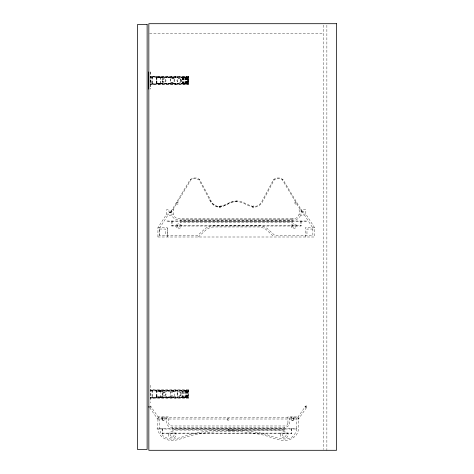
<?xml version="1.0" encoding="UTF-8"?>
<svg xmlns="http://www.w3.org/2000/svg" width="474" height="474" viewBox="0 0 474 474"><rect width="100%" height="100%" fill="white"/><g stroke="black" fill="none" stroke-linecap="round" stroke-linejoin="round"><path stroke-width="0.36" stroke-dasharray="2.37 1.78" d="M157.931 237L314.57 237L314.57 227.68L305.831 214.106L305.831 209.549L303.556 209.549C305.315 213.667 299.527 213.667 301.28 209.549L299.005 209.549C300.569 214.343 297.512 219.646 292.209 218.662M162.404 420.284C160.822 417.701 166.41 419.087 163.506 420.521M301.28 211.831L302.418 210.918L303.556 211.831M293.453 420.254C287.991 421.007 295.385 416.119 293.216 420.426M296.789 428.697C292.494 448.463 270.399 433.935 258.407 432.697A139.374 139.374 0 0 0 245.562 430.795L241.225 430.422A141.442 141.442 0 0 0 228.213 430.114A141.442 141.442 0 0 0 215.202 430.422L210.865 430.795A139.374 139.374 0 0 0 198.019 432.691C189.304 433.793 181.346 438.118 172.72 439.25C168.43 439.173 164.069 437.49 161.403 434.018C158.275 429.379 160.159 423.466 159.637 418.269L166.783 418.269C165.924 421.901 166.724 427.37 171.452 427.347L284.981 427.347C289.703 427.37 290.503 421.901 289.644 418.269L296.789 418.269L296.771 429.006L157.09 429.006L157.09 428.549L296.771 428.549M236.722 200.988L236.621 201.604C227.68 201.527 219.184 213.004 211.327 202.943L198.997 179.847L196.449 178.633L193.481 178.633L190.933 179.847L171.078 212.844L170.273 212.69L190.341 179.391L193.262 177.999L196.669 177.999L199.595 179.391L211.991 202.588C219.456 212.287 228.065 200.407 236.727 200.976C245.283 200.591 253.845 212.21 261.233 202.588L273.628 179.391L276.549 177.999L279.962 177.999L282.883 179.391L302.951 212.69L302.145 212.844L282.291 179.847L279.743 178.633L276.775 178.633L274.227 179.847L261.897 202.943C254.046 212.998 245.556 201.545 236.621 201.604L236.502 200.988M162.523 79.579L162.523 81.285L164.223 82.138M165.811 81.368L165.811 79.662L164.111 78.808L163.133 79.034M177.389 79.448L177.086 80.432L177.389 81.415L179.35 82.399M181.198 81.492L181.501 80.515L181.198 79.531L179.237 78.548L178.106 78.808M185.583 83.436L187.704 77.588L187.704 83.436M185.695 397.313L187.817 391.465M169.603 212.619L168.987 212.068L168.945 209.549L166.67 209.549L166.67 214.106L157.931 227.68L157.943 237M157.658 419.01L158.654 417.647L297.512 417.647L305.718 405.981L307.205 406.651L298.507 419.01L157.658 419.01L148.96 406.651M170.889 212.471L171.221 209.549L173.496 209.549C171.938 214.343 174.995 219.646 180.298 218.662L294.17 218.662M164.194 420.065L162.914 420.485M198.274 237L206.741 229.232L210.272 227.538A14.036 14.036 0 0 1 214.319 226.951L258.188 226.951A14.036 14.036 0 0 1 262.235 227.538L265.766 229.232L274.233 237M165.094 81.99L165.924 81.285L165.924 79.579L164.223 78.725L162.41 79.662L162.149 80.515L163.133 81.99L165.207 81.907M180.369 82.215L181.305 81.415L181.613 80.432L181.305 79.448L179.35 78.465L177.282 79.531L176.974 80.515L177.282 81.492L178.106 82.215L179.237 82.476L180.481 82.132M282.291 179.847L282.883 179.391M198.997 179.847L199.595 179.391M149.897 406.23L150.448 405.981L158.654 417.647M170.379 212.708C173.283 211.7 168.377 209.668 169.188 212.287M170.741 212.619L170.083 212.737M149.974 407.77L151.111 406.858L149.974 405.951M292.944 420.485L291.842 420.254M228.213 429.296L228.213 430.114L233.836 430.114M149.577 33.37L323.458 33.37M150.495 77.019L188.504 77.019M150.382 77.102L188.391 77.102L188.391 83.928L150.382 83.928M156.408 77.505L188.522 77.505M156.296 77.588L188.409 77.588M156.408 83.359L188.522 83.359M156.296 83.436L188.409 83.436M150.495 83.845L188.504 83.845M166.67 214.106L173.496 214.106M299.005 214.106L305.831 214.106M171.624 225.565L301.15 225.565M157.931 227.68L167.251 227.68L167.251 237L167.239 227.68M314.57 227.68L305.262 227.68L305.262 237M159.637 229.049L165.544 229.049L165.533 235.631M312.864 229.049L306.968 229.049L306.968 235.631M150.495 390.333L188.504 390.333L188.504 397.805L150.495 397.805M150.276 390.487L188.628 390.487M156.408 390.819L188.522 390.819M150.495 390.979L188.504 390.979M156.408 391.465L188.522 391.465M170.314 392.442L174.201 392.442M170.314 395.695L174.201 395.695M156.408 396.667L188.522 396.667M150.495 397.159L188.504 397.159M156.408 397.313L188.522 397.313M150.276 397.645L188.628 397.645M284.299 429.296L172.246 429.296L172.246 430.084L284.299 430.084L284.299 429.077M228.213 430.114L284.299 430.114M162.167 433.106L291.694 433.106M169.787 212.708L170.172 212.737M169.882 212.708L169.277 212.471M162.641 420.426L162.114 419.846M273.628 179.391L274.227 179.847M190.341 179.391L190.933 179.847M297.512 417.647L298.507 419.01M209.632 199.761C211.991 204.614 217.181 207.825 222.614 206.445C227.135 204.359 231.282 201.035 236.55 201.284L236.55 200.976M185.695 77.505L187.817 83.359L187.817 77.505M185.695 390.819L187.817 396.667M326.87 25.181L326.87 450.3M323.458 25.081L323.458 449.559M301.15 221.008L301.15 226.021L171.624 226.021L171.624 221.008M300.64 221.008L300.64 226.021M293.785 416.907L293.785 419.638M291.694 428.549L291.694 433.556L162.167 433.556L162.167 428.549M291.51 416.907L291.51 419.638M291.184 428.549L291.184 433.556M284.299 427.347L284.299 428.383L172.246 428.383L172.246 427.347M188.107 77.505L188.107 83.359M188.107 391.465L188.107 397.313M188 77.588L188 83.436M187.817 390.819L187.817 397.313M187.372 77.505L187.372 83.359M187.372 390.819L187.372 397.313M187.26 77.588L187.26 83.436M186.88 77.505L186.88 83.359M186.88 391.465L186.88 397.313M186.703 76.533L186.703 77.019M186.768 77.588L186.768 83.436M186.703 83.845L186.703 84.331M186.703 389.841L186.703 390.333M186.703 390.487L186.703 390.979M186.703 397.159L186.703 397.645M186.703 397.805L186.703 398.29M186.59 76.61L186.59 77.102M186.59 83.928L186.59 84.413M186.169 77.505L186.169 83.359M186.169 390.819L186.169 397.313M186.021 77.019L186.021 83.845M186.021 390.333L186.021 397.805M185.909 77.102L185.909 83.928M185.897 390.819L185.897 397.313M185.784 77.588L185.784 83.436M185.63 77.505L185.63 83.359M185.63 391.465L185.63 397.313M185.524 77.588L185.524 83.436M184.457 77.019L184.457 77.505M184.457 83.359L184.457 83.845M184.457 390.333L184.457 390.819M184.457 390.979L184.457 391.465M184.457 396.667L184.457 397.159M184.457 397.313L184.457 397.805M184.345 77.102L184.345 77.588M184.345 83.436L184.345 83.928M184.078 77.505L184.078 83.359M184.078 391.465L184.078 397.313M183.965 77.588L183.965 83.436M183.355 77.505L183.355 83.359M183.355 391.465L183.355 397.313M183.248 77.588L183.248 83.436M182.674 77.505L182.674 83.359M182.674 391.465L182.674 397.313M182.603 77.505L182.561 83.436M182.603 390.819L182.603 397.313M182.496 77.588L182.496 83.436M180.849 79.051L180.849 81.812M180.849 393.011L180.849 395.772M180.736 79.128L180.736 81.895M177.596 76.533L177.596 77.019M177.596 83.845L177.596 84.331M177.596 389.841L177.596 390.333M177.596 390.487L177.596 390.979M177.596 397.159L177.596 397.645M177.596 397.805L177.596 398.29M177.483 76.61L177.483 77.102M177.483 83.928L177.483 84.413M175.167 76.533L175.19 77.505M175.19 83.359L175.167 84.331M175.167 389.841L175.19 391.465M175.19 396.667L175.167 398.29M175.054 76.61L175.078 77.588M175.078 83.436L175.054 84.413M172.957 77.019L172.957 77.505M172.957 83.359L172.957 83.845M172.957 390.333L172.957 390.819M172.957 390.979L172.957 391.465M172.957 396.667L172.957 397.159M172.957 397.313L172.957 397.805M172.844 77.102L172.844 77.588M172.844 83.436L172.844 83.928M172.133 221.008L172.133 226.021M171.067 77.019L171.067 77.505M171.067 83.359L171.067 83.845M171.067 390.333L171.067 390.819M171.067 390.979L171.067 391.465M171.067 396.667L171.067 397.159M171.067 397.313L171.067 397.805M170.954 77.102L170.954 77.588M170.954 83.436L170.954 83.928M168.821 77.019L168.821 77.505M168.821 83.359L168.821 83.845M168.821 390.333L168.821 390.819M168.821 390.979L168.821 391.465M168.821 396.667L168.821 397.159M168.821 397.313L168.821 397.805M168.708 77.102L168.708 77.588M168.708 83.436L168.708 83.928M166.86 77.019L166.86 77.505M166.86 83.359L166.86 83.845M166.86 390.333L166.86 390.819M166.86 390.979L166.86 391.465M166.86 396.667L166.86 397.159M166.86 397.313L166.86 397.805M166.747 77.102L166.747 77.588M166.747 83.436L166.747 83.928M164.348 416.907L164.348 419.638M162.997 77.019L162.997 83.845M162.997 390.979L162.997 397.805M162.884 77.102L162.884 83.928M162.677 428.549L162.677 433.556M162.227 77.019L162.227 77.505M162.227 83.359L162.227 83.845M162.227 390.333L162.227 390.819M162.227 390.979L162.227 391.465M162.227 396.667L162.227 397.159M162.227 397.313L162.227 397.805M162.114 77.102L162.114 77.588M162.114 83.436L162.114 83.928M162.072 416.907L162.072 419.638M161.438 77.019L161.438 77.505M161.438 83.359L161.438 83.845M161.438 390.333L161.438 390.819M161.438 390.979L161.438 391.465M161.438 396.667L161.438 397.159M161.438 397.313L161.438 397.805M161.326 77.102L161.326 77.588M161.326 83.436L161.326 83.928M160.858 77.019L160.858 83.845M160.858 390.979L160.858 397.805M160.745 77.102L160.745 83.928M160.336 77.019L160.336 77.505M160.336 83.359L160.336 83.845M160.336 390.333L160.336 390.819M160.336 390.979L160.336 391.465M160.336 396.667L160.336 397.159M160.336 397.313L160.336 397.805M160.224 77.102L160.224 77.588M160.224 83.436L160.224 83.928M160.052 77.019L160.052 77.505M160.052 83.359L160.052 83.845M160.052 390.333L160.052 390.819M160.052 390.979L160.052 391.465M160.052 396.667L160.052 397.159M160.052 397.313L160.052 397.805M159.939 77.102L159.939 77.588M159.939 83.436L159.939 83.928M159.697 77.019L159.697 77.505M159.697 83.359L159.697 83.845M159.649 229.049L159.649 235.631M159.697 390.333L159.697 390.819M159.697 390.979L159.697 391.465M159.697 396.667L159.697 397.159M159.697 397.313L159.697 397.805M159.608 77.019L159.584 77.588M159.608 83.359L159.584 83.928M159.608 390.979L159.608 391.465M159.608 397.313L159.608 397.805M159.495 77.102L159.495 77.588M159.495 83.436L159.495 83.928M159.377 77.019L159.377 77.505M159.377 83.359L159.377 83.845M159.377 390.333L159.377 390.819M159.377 390.979L159.377 391.465M159.377 396.667L159.377 397.159M159.377 397.313L159.377 397.805M159.264 77.102L159.264 77.588M159.264 83.436L159.264 83.928M159.003 77.019L159.003 77.505M159.003 83.359L159.003 83.845M159.003 390.979L159.003 391.465M159.003 397.313L159.003 397.805M158.891 77.102L158.891 77.588M158.891 83.436L158.891 83.928M158.648 77.019L158.648 77.505M158.648 83.359L158.648 83.845M158.648 390.333L158.648 390.819M158.648 390.979L158.648 391.465M158.648 396.667L158.648 397.159M158.648 397.313L158.648 397.805M158.535 77.102L158.535 77.588M158.535 83.436L158.535 83.928M156.941 77.019L156.941 83.845M156.941 390.333L156.941 397.805M156.829 77.102L156.829 83.928M156.71 76.533L156.71 84.331M156.71 389.841L156.71 398.29M156.598 76.61L156.598 84.413M156.408 77.019L156.408 83.845M156.408 390.333L156.408 397.805M156.296 77.102L156.296 83.928M153.908 76.533L153.908 77.019M153.908 83.845L153.908 84.331M153.908 389.841L153.908 390.333M153.908 390.487L153.908 390.979M153.908 397.159L153.908 397.645M153.908 397.805L153.908 398.29M153.801 76.61L153.801 77.102M153.801 83.928L153.801 84.413M152.983 76.533L152.983 77.019M152.983 83.845L152.983 84.331M152.983 389.841L152.983 390.333M152.983 390.487L152.983 390.979M152.983 397.159L152.983 397.645M152.983 397.805L152.983 398.29M152.871 76.61L152.871 77.102M152.871 83.928L152.871 84.413M152.172 77.019L152.172 83.845M152.172 390.333L152.172 397.805M152.047 76.533L152.047 84.331M152.047 389.841L152.047 398.29M151.935 76.61L151.935 84.413M150.56 76.533L150.56 77.019M150.56 83.845L150.56 84.331M150.56 389.841L150.56 390.333M150.56 390.487L150.56 390.979M150.56 397.159L150.56 397.645M150.56 397.805L150.56 398.29M150.495 71.9L150.495 88.964M150.495 385.214L150.495 402.924M150.382 71.983L150.382 89.047M176.47 202.937C178.082 206.966 180.203 200.075 176.47 202.937M175.901 225.5C175.19 228.598 180.458 229.428 181.394 226.679C182.105 223.58 176.843 222.75 175.901 225.5M177.009 225.737C179.409 231.75 182.573 221.465 177.009 225.737M168.4 434.03C167.405 438.367 174.776 439.528 176.091 435.683C177.08 431.346 169.716 430.185 168.4 434.03M170.059 434.391C173.259 442.396 177.472 428.697 170.059 434.391M219.136 206.646C220.748 210.675 222.869 203.784 219.136 206.646M252.127 206.646C253.738 210.675 255.859 203.784 252.127 206.646M227.005 419.182C228.616 423.211 230.737 416.32 227.005 419.182M294.68 202.919C296.238 206.83 298.3 200.141 294.68 202.919M291.107 225.5C290.402 228.598 295.663 229.428 296.606 226.679C297.311 223.58 292.049 222.75 291.107 225.5M292.215 225.737C294.615 231.75 297.779 221.465 292.215 225.737M280.454 434.03C279.459 438.367 286.829 439.528 288.145 435.683C289.134 431.346 281.769 430.185 280.454 434.03M282.113 434.391C285.312 442.396 289.525 428.697 282.113 434.391M287.937 423.282L286.936 425.214L284.868 425.978L171.558 425.978C167.002 425.705 168.626 419.798 168.489 416.907L157.931 416.907C158.334 423.655 155.922 432.371 162.262 437.164C165.284 439.428 168.969 440.536 172.72 440.63C181.512 439.617 189.57 435.126 198.422 434.024A137.294 137.294 0 0 1 211.078 432.152L215.35 431.784A139.706 139.706 0 0 1 228.213 431.482A139.706 139.706 0 0 1 241.076 431.784L245.348 432.146A137.294 137.294 0 0 1 258.004 434.018C266.856 435.126 274.914 439.617 283.707 440.63C288.559 440.536 293.495 438.634 296.517 434.711C300.06 429.468 297.891 422.772 298.496 416.907L287.937 416.907L287.937 423.282M304.983 406.627C306.595 410.656 308.716 403.759 304.983 406.627M300.504 215.474C299.455 218.893 295.444 220.475 292.12 220.031L180.387 220.031C177.057 220.475 173.051 218.893 172.003 215.474L167.713 215.474L159.637 228.035L159.637 235.631L197.498 235.631L205.55 228.255L209.668 226.258A16.069 16.069 0 0 1 214.295 225.583L258.212 225.583A16.069 16.069 0 0 1 262.839 226.258L266.957 228.255L275.009 235.631L312.864 235.631L312.864 228.035L304.788 215.474L300.504 215.474M162.523 392.893L162.262 393.746L163.24 395.221L164.223 395.452L165.924 394.599L165.924 392.893L165.207 392.265L164.223 392.039L162.523 392.893M162.523 393.539L162.262 394.392L163.24 395.867L164.223 396.098L165.924 395.245L165.924 393.539L165.207 392.91L164.223 392.685L162.523 393.539M177.389 392.762L177.086 393.746L177.389 394.729L178.218 395.446L179.35 395.707L181.305 394.729L181.613 393.746L181.305 392.762L180.481 392.045L179.35 391.779L177.389 392.762M177.389 393.408L177.086 394.392L177.389 395.375L178.218 396.092L179.35 396.353L181.305 395.375L181.613 394.392L181.305 393.408L180.481 392.691L179.35 392.425L177.389 393.408M188.628 76.533L150.276 76.533L150.276 84.331L188.628 84.331L188.628 76.533M188.516 76.61L150.163 76.61L150.163 84.413L188.516 84.413L188.516 76.61M174.201 78.483L170.314 78.483L170.314 82.381L174.201 82.381L174.201 78.483M174.088 78.566L170.207 78.566L170.207 82.464L174.088 82.464L174.088 78.566M292.209 219.699L180.298 219.699L180.298 220.736L292.209 220.736L292.209 219.699M306.228 221.008L166.546 221.008L166.546 221.465L306.228 221.465L306.228 221.008M292.209 221.767L180.298 221.767L180.298 222.804L292.209 222.804L292.209 221.767M188.628 389.841L150.276 389.841L150.276 398.29L188.628 398.29L188.628 389.841M174.201 391.797L170.314 391.797L170.314 396.341L174.201 396.341L174.201 391.797"/><path stroke-width="0.71" d="M148.99 406.402L148.99 407.314M148.7 71.983L148.7 89.047M336.54 23.7L148.836 23.7L148.836 450.3L336.54 450.3L336.54 23.7M147.13 24.553L137.46 24.553L137.46 449.447L147.13 449.447L147.13 24.553"/></g></svg>
